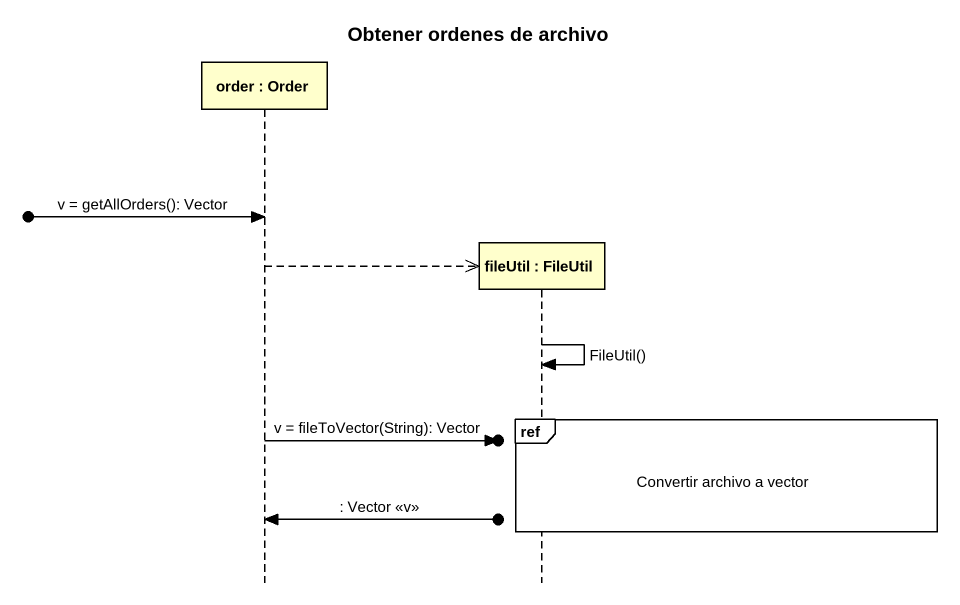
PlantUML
@startuml
title Obtener ordenes de archivo
hide footbox
participant "order : Order" as order
participant "fileUtil : FileUtil" as fileUtil

[o-> order : v = getAllOrders(): Vector
order -->> fileUtil **
fileUtil -> fileUtil : FileUtil()
ref over fileUtil : Convertir archivo a vector
order ->o] : v = fileToVector(String): Vector
order <-o] : : Vector <<v>>
@enduml
